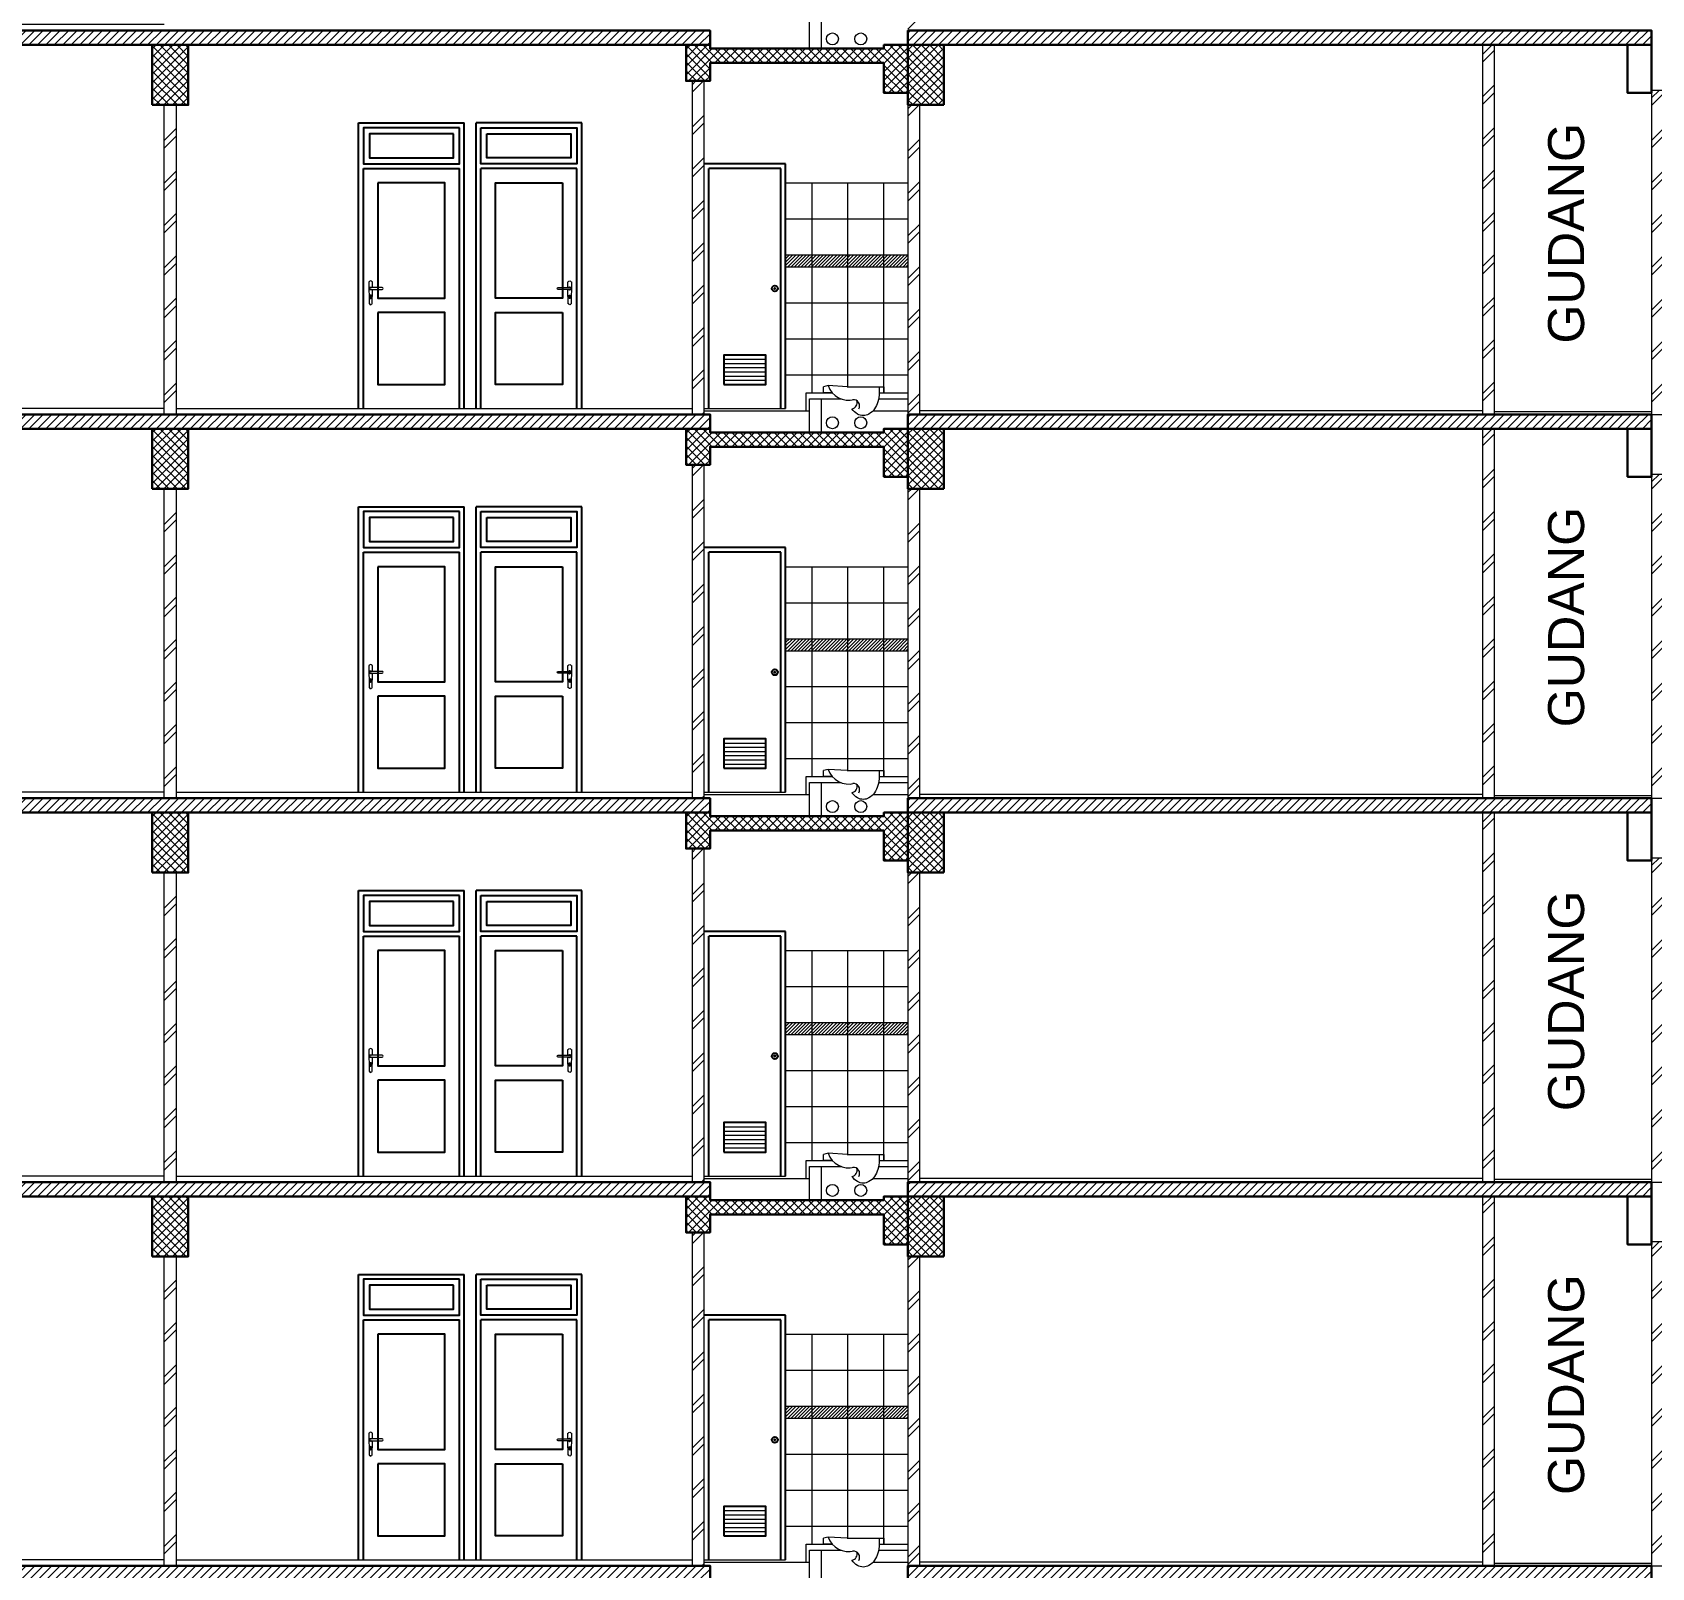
# Model space of a CAD drawing. Header units: millimetres. Extents: x -16 to 103, y -17 to 67.
# Drawn here: x 48.45 to 61.95, y 23.16 to 35.96 of the extents above; entities that cross this region are included whole.
import ezdxf

# ---------------------------------------------------------------- set-up
doc = ezdxf.new("R2010")
doc.units = ezdxf.units.MM
for name, color, linetype, lineweight in [('ars', 11, 'Continuous', 0), ('BLK', 1, 'Continuous', 30), ('lan', 7, 'Continuous', 15), ('NOT', 7, 'Continuous', 20), ('SANITAIR', 15, 'Continuous', 9), ('tem', 5, 'Continuous', 20)]:
    doc.layers.add(name, color=color, linetype=linetype, lineweight=lineweight)
doc.layers.add('Kusen', color=30, linetype='Continuous')
doc.styles.get("Standard").update_dxf_attribs({"font": 'arial.ttf'})
pattern_1 = [(45, (0, 16), (-0.03535534, 0.03535534), [])]
pattern_2 = [(45, (0, 19.2), (-0.03535534, 0.03535534), []), (135, (0, 19.2), (-0.03535534, -0.03535534), [])]
pattern_3 = [(45, (0, 19.2), (-0.03535534, 0.03535534), [])]
pattern_4 = [(45, (0, 22.4), (-0.03535534, 0.03535534), []), (135, (0, 22.4), (-0.03535534, -0.03535534), [])]
pattern_5 = [(45, (0, 22.4), (-0.03535534, 0.03535534), [])]
pattern_6 = [(45, (0, 25.6), (-0.03535534, 0.03535534), []), (135, (0, 25.6), (-0.03535534, -0.03535534), [])]
pattern_7 = [(45, (0, 25.6), (-0.03535534, 0.03535534), [])]
pattern_8 = [(45, (0, 28.8), (-0.03535534, 0.03535534), []), (135, (0, 28.8), (-0.03535534, -0.03535534), [])]

# ---------------------------------------------------------------- blocks, each defined once
blk = doc.blocks.new('GAGANG PINTU')
at = {"ltscale": 0.2}
for points in [[(1350.01, 1379.82, -1), (1350.01, 1379.836), (1350.106, 1379.836, -1), (1350.106, 1379.82), (1350.01, 1379.82)], [(1350.091, 1379.836), (1350.09, 1379.884), (1350.094, 1379.884, -0.666667), (1350.118, 1379.884), (1350.122, 1379.884), (1350.118, 1379.7), (1350.114, 1379.7, -1), (1350.098, 1379.7), (1350.094, 1379.7), (1350.091, 1379.82)]]:
    blk.add_lwpolyline(points, format="xyb", dxfattribs=at)
at = {"lineweight": 0, "ltscale": 0.2}
blk.add_lwpolyline([(1350.102, 1379.758, -3.732051), (1350.11, 1379.758), (1350.11, 1379.748, -1), (1350.102, 1379.748), (1350.102, 1379.758)], format="xyb", dxfattribs=at)
blk.add_lwpolyline([(1350.105, 1379.768), (1350.107, 1379.768), (1350.107, 1379.76), (1350.105, 1379.76)], close=True, dxfattribs=at)
blk.add_circle((1350.106, 1379.764), 0.0072, dxfattribs=at)
blk.add_arc((1350.106, 1379.828), 0.012, 221.8103, 138.1897, dxfattribs=at)
blk = doc.blocks.new('Sswc2')
for p, q in [((-0.465, 0.01), (-0.505, 0)), ((-0.505, -0.05), (-0.505, 0)), ((-0.306, 0), (-0.465, 0.01)), ((-0.306, 0), (0, 0)), ((-0.04, 0), (-0.04, -0.05)), ((0, 0), (0, -0.05)), ((-0.433, -0.05), (-0.505, -0.05)), ((-0.04, -0.05), (0, -0.05))]:
    blk.add_line(p, q)
blk.add_lwpolyline([(-0.04, -0.05, -0.070615), (-0.051, -0.125, -0.082272), (-0.079, -0.184, -0.106848), (-0.125, -0.227, -0.134472), (-0.173, -0.24, -0.134472), (-0.221, -0.227, -0.106848), (-0.267, -0.184, -0.006572)], format="xyb")
for centre, radius, start, end in [((-0.294, 0.069), 0.181, 199.1507, 284.8781), ((-0.277, -0.131), 0.0539, 281.0512, 16.0423), ((-0.254, -0.159), 0.0509, 329.5758, 97.5426)]:
    blk.add_arc(centre, radius, start, end)
blk = doc.blocks.new('typikal-1')
at = {"layer": 'ars', "linetype": 'ByBlock'}
h = blk.add_hatch(dxfattribs=at)
h.set_pattern_fill('_USER', color=256, scale=0.02, angle=45, pattern_type=0)
h.set_pattern_definition([(45, (-15.215, -6.97), (-0.014142136, 0.014142136), [])])
h.paths.add_polyline_path([(6.15, 1.23), (6.15, 1.33), (5.13, 1.33), (5.13, 1.23)])
h = blk.add_hatch(dxfattribs=at)
h.set_pattern_fill('_USER', color=256, scale=0.02, angle=45, pattern_type=0)
h.set_pattern_definition([(45, (-14.095, -6.97), (-0.014142136, 0.014142136), [])])
h.paths.add_polyline_path([(7.27, 1.23), (7.27, 1.33), (6.25, 1.33), (6.25, 1.23)])
at = {"layer": 'ars'}
for p, q in [((5.13, 1.93), (6.15, 1.93)), ((5.35, 0.18), (5.35, 1.93)), ((5.65, 0.23), (5.65, 1.93)), ((5.95, 0.18), (5.95, 1.93)), ((6.25, 0.18), (6.25, 1.93)), ((6.25, 1.93), (7.27, 1.93)), ((6.45, 0.18), (6.45, 1.93)), ((6.75, 0.23), (6.75, 1.93)), ((7.05, 0.18), (7.05, 1.93)), ((5.13, 1.63), (6.15, 1.63)), ((6.25, 1.63), (7.27, 1.63)), ((5.13, 1.33), (6.15, 1.33)), ((5.13, 1.23), (6.15, 1.23)), ((6.25, 1.33), (7.27, 1.33)), ((6.25, 1.23), (7.27, 1.23)), ((5.13, 0.93), (6.15, 0.93)), ((6.25, 0.93), (7.27, 0.93)), ((5.13, 0.63), (6.15, 0.63)), ((6.25, 0.63), (7.27, 0.63)), ((4.615, 0.46), (4.965, 0.46)), ((4.615, 0.425), (4.965, 0.425)), ((7.785, 0.46), (7.435, 0.46)), ((7.785, 0.425), (7.435, 0.425)), ((4.615, 0.39), (4.965, 0.39)), ((4.615, 0.355), (4.965, 0.355)), ((4.615, 0.32), (4.965, 0.32)), ((4.615, 0.285), (4.965, 0.285)), ((5.13, 0.33), (6.15, 0.33)), ((6.25, 0.33), (7.27, 0.33)), ((7.785, 0.39), (7.435, 0.39)), ((7.785, 0.355), (7.435, 0.355)), ((7.785, 0.32), (7.435, 0.32)), ((7.785, 0.285), (7.435, 0.285))]:
    blk.add_line(p, q, dxfattribs=at)
at = {"layer": 'BLK'}
for p, q in [((6.05, 3.08), (6.35, 3.08)), ((6.35, 2.58), (6.05, 2.58))]:
    blk.add_line(p, q, dxfattribs=at)
for points in [[(6.05, 3.08), (6.05, 3.05), (4.5, 3.05), (4.5, 3.08), (4.3, 3.08), (4.3, 2.78), (4.5, 2.78), (4.5, 2.93), (6.05, 2.93), (6.05, 2.58)], [(6.35, 3.08), (6.35, 3.05), (7.9, 3.05), (7.9, 3.08), (8.1, 3.08), (8.1, 2.78), (7.9, 2.78), (7.9, 2.93), (6.35, 2.93), (6.35, 2.58)]]:
    blk.add_lwpolyline(points, dxfattribs=at)
at = {"layer": 'Kusen'}
for p, q in [((1.57, 0.05), (1.57, 2.43)), ((1.57, 2.43), (2.45, 2.43)), ((2.45, 0.05), (2.45, 2.43)), ((3.43, 2.43), (2.55, 2.43)), ((2.55, 0.05), (2.55, 2.43)), ((3.43, 0.05), (3.43, 2.43)), ((8.97, 0.05), (8.97, 2.43)), ((8.97, 2.43), (9.85, 2.43)), ((9.85, 0.05), (9.85, 2.43)), ((10.83, 2.43), (9.95, 2.43)), ((9.95, 0.05), (9.95, 2.43)), ((10.83, 0.05), (10.83, 2.43)), ((1.61, 0.05), (1.61, 2.05)), ((1.61, 2.05), (2.41, 2.05)), ((2.41, 0.05), (2.41, 2.05)), ((2.59, 0.05), (2.59, 2.05)), ((3.39, 2.05), (2.59, 2.05)), ((3.39, 0.05), (3.39, 2.05)), ((5.13, 2.09), (4.45, 2.09)), ((4.49, 0.05), (4.49, 2.05)), ((5.09, 2.05), (4.49, 2.05)), ((5.09, 0.05), (5.09, 2.05)), ((5.13, 0.05), (5.13, 2.09)), ((7.27, 0.05), (7.27, 2.09)), ((7.27, 2.09), (7.95, 2.09)), ((7.31, 0.05), (7.31, 2.05)), ((7.31, 2.05), (7.91, 2.05)), ((7.91, 0.05), (7.91, 2.05)), ((9.01, 0.05), (9.01, 2.05)), ((9.01, 2.05), (9.81, 2.05)), ((9.81, 0.05), (9.81, 2.05)), ((9.99, 0.05), (9.99, 2.05)), ((10.79, 2.05), (9.99, 2.05)), ((10.79, 0.05), (10.79, 2.05))]:
    blk.add_line(p, q, dxfattribs=at)
for points in [[(2.41, 2.39), (1.61, 2.39), (1.61, 2.09), (2.41, 2.09)], [(2.36, 2.34), (1.66, 2.34), (1.66, 2.14), (2.36, 2.14)], [(2.59, 2.39), (3.39, 2.39), (3.39, 2.09), (2.59, 2.09)], [(2.64, 2.34), (3.34, 2.34), (3.34, 2.14), (2.64, 2.14)], [(9.81, 2.39), (9.01, 2.39), (9.01, 2.09), (9.81, 2.09)], [(9.76, 2.34), (9.06, 2.34), (9.06, 2.14), (9.76, 2.14)], [(9.99, 2.39), (10.79, 2.39), (10.79, 2.09), (9.99, 2.09)], [(10.04, 2.34), (10.74, 2.34), (10.74, 2.14), (10.04, 2.14)], [(1.73, 1.93), (1.73, 0.97), (2.29, 0.97), (2.29, 1.93)], [(3.27, 1.93), (3.27, 0.97), (2.71, 0.97), (2.71, 1.93)], [(9.13, 1.93), (9.13, 0.97), (9.69, 0.97), (9.69, 1.93)], [(10.67, 1.93), (10.67, 0.97), (10.11, 0.97), (10.11, 1.93)], [(1.73, 0.85), (1.73, 0.25), (2.29, 0.25), (2.29, 0.85)], [(3.27, 0.85), (3.27, 0.25), (2.71, 0.25), (2.71, 0.85)], [(9.13, 0.85), (9.13, 0.25), (9.69, 0.25), (9.69, 0.85)], [(10.67, 0.85), (10.67, 0.25), (10.11, 0.25), (10.11, 0.85)], [(4.615, 0.25), (4.965, 0.25), (4.965, 0.495), (4.615, 0.495)], [(7.785, 0.25), (7.435, 0.25), (7.435, 0.495), (7.785, 0.495)]]:
    blk.add_lwpolyline(points, close=True, dxfattribs=at)
for centre, radius in [((5.04, 1.05), 0.025), ((5.04, 1.05), 0.005), ((7.36, 1.05), 0.025), ((7.36, 1.05), 0.005)]:
    blk.add_circle(centre, radius, dxfattribs=at)
at = {"layer": 'lan'}
for p, q in [((5.3, 0.03), (5.3, 0.18)), ((5.3, 0.18), (5.52, 0.18)), ((5.91, 0.18), (6.15, 0.18)), ((6.15, 0.18), (5.95, 0.18)), ((6.49, 0.18), (6.25, 0.18)), ((6.25, 0.18), (6.45, 0.18)), ((7.1, 0.18), (6.88, 0.18)), ((7.1, 0.03), (7.1, 0.18)), ((0.05, 0.05), (4.35, 0.05)), ((4.45, 0.05), (5.13, 0.05)), ((4.45, 0.03), (5.33, 0.03)), ((5.43, 0.13), (5.592, 0.13)), ((5.858, 0.03), (6.15, 0.03)), ((5.905, 0.13), (6.15, 0.13)), ((6.15, 0.13), (5.95, 0.13)), ((6.15, 0.03), (5.95, 0.03)), ((6.495, 0.13), (6.25, 0.13)), ((6.25, 0.13), (6.45, 0.13)), ((6.542, 0.03), (6.25, 0.03)), ((6.25, 0.03), (6.45, 0.03)), ((6.97, 0.13), (6.808, 0.13)), ((7.95, 0.03), (7.07, 0.03)), ((7.95, 0.05), (7.27, 0.05)), ((12.35, 0.05), (8.05, 0.05))]:
    blk.add_line(p, q, dxfattribs=at)
for centre in [(5.52, -0.07), (5.756, -0.07), (6.644, -0.07), (6.88, -0.07)]:
    blk.add_circle(centre, 0.05, dxfattribs=at)
at = {"layer": 'tem'}
for p, q in [((4.35, 2.78), (4.35, 0)), ((4.45, 0), (4.45, 2.78)), ((7.95, 0), (7.95, 2.78)), ((8.05, 2.78), (8.05, 0)), ((6.15, 2.58), (6.15, -0.12)), ((6.25, -0.12), (6.25, 2.58)), ((5.33, -0.15), (5.33, 0.13)), ((5.33, 0.13), (5.43, 0.13)), ((5.43, -0.15), (5.43, 0.13)), ((6.97, -0.15), (6.97, 0.13)), ((7.07, 0.13), (6.97, 0.13)), ((7.07, -0.15), (7.07, 0.13))]:
    blk.add_line(p, q, dxfattribs=at)
at = {"layer": 'ars', "extrusion": (0, 0, -1), "zscale": -1, "rotation": 359.9999927123874}
for p in [(-1351.776, -1378.778), (-1359.176, -1378.778)]:
    blk.add_blockref('GAGANG PINTU', p, dxfattribs=at)
at = {"layer": 'ars', "extrusion": (0, 0, -1), "xscale": -1, "zscale": -1, "rotation": 7.287612593387394e-06}
for p in [(1346.776, -1378.778), (1339.376, -1378.778)]:
    blk.add_blockref('GAGANG PINTU', p, dxfattribs=at)
at = {"layer": 'SANITAIR'}
blk.add_blockref('Sswc2', (5.95, 0.23), dxfattribs=at)
at = {"layer": 'SANITAIR', "xscale": -1}
blk.add_blockref('Sswc2', (6.45, 0.23), dxfattribs=at)

msp = doc.modelspace()

# ---------------------------------------------------------------- hatches: boundary and pattern name
at = {"layer": 'ars'}
h = msp.add_hatch(dxfattribs=at)
h.set_pattern_fill('TEMBOK', color=256, scale=0.25)
h.set_pattern_definition([(45, (6.2, 34.935), (-0.1767767, 0.1767767), []), (45, (6.2625, 34.935), (-0.1767767, 0.1767767), [])])
h.paths.add_polyline_path([(55.75, 38.555), (55.85, 38.555), (55.85, 35.855), (55.75, 35.855)])
h = msp.add_hatch(dxfattribs=at)
h.set_pattern_fill('_USER', color=256, scale=0.05, angle=45, pattern_type=0)
h.set_pattern_definition([(45, (0, 28.8), (-0.03535534, 0.03535534), [])])
h.paths.add_polyline_path([(45.1, 35.855), (54.1, 35.855), (54.1, 35.975), (45.1, 35.975)])
h = msp.add_hatch(dxfattribs=at)
h.set_pattern_fill('_USER', color=256, scale=0.05, angle=45, pattern_type=0)
h.set_pattern_definition(pattern_7)
h.paths.add_polyline_path([(55.75, 35.855), (61.95, 35.855), (61.95, 35.975), (55.75, 35.975)])
h = msp.add_hatch(dxfattribs=at)
h.set_pattern_fill('_USER', color=256, scale=0.05, angle=45, double=1, pattern_type=0)
h.set_pattern_definition(pattern_8)
h.paths.add_polyline_path([(49.45, 35.355), (49.75, 35.355), (49.75, 35.855), (49.45, 35.855)])
h = msp.add_hatch(dxfattribs=at)
h.set_pattern_fill('_USER', color=256, scale=0.05, angle=45, double=1, pattern_type=0)
h.set_pattern_definition(pattern_8)
h.paths.add_polyline_path([(55.75, 35.855), (55.55, 35.855), (55.55, 35.825), (54.1, 35.825), (54.1, 35.855), (53.9, 35.855), (53.9, 35.555), (54.1, 35.555), (54.1, 35.705), (55.55, 35.705), (55.55, 35.455), (55.75, 35.455)])
h = msp.add_hatch(dxfattribs=at)
h.set_pattern_fill('_USER', color=256, scale=0.05, angle=45, double=1, pattern_type=0)
h.set_pattern_definition(pattern_6)
h.paths.add_polyline_path([(55.75, 35.355), (56.05, 35.355), (56.05, 35.855), (55.75, 35.855)])
h = msp.add_hatch(dxfattribs=at)
h.set_pattern_fill('TEMBOK', color=256, scale=0.25)
h.set_pattern_definition([(45, (13.81, 31.825), (-0.1767767, 0.1767767), []), (45, (13.8725, 31.825), (-0.1767767, 0.1767767), [])])
h.paths.add_polyline_path([(60.54, 35.855), (60.64, 35.855), (60.64, 32.775), (60.54, 32.775)])
h = msp.add_hatch(dxfattribs=at)
h.set_pattern_fill('TEMBOK', color=256, scale=0.25)
h.set_pattern_definition([(45, (4.4, 31.935), (-0.1767767, 0.1767767), []), (45, (4.4625, 31.935), (-0.1767767, 0.1767767), [])])
h.paths.add_polyline_path([(53.95, 35.555), (54.05, 35.555), (54.05, 32.775), (53.95, 32.775)])
h = msp.add_hatch(dxfattribs=at)
h.set_pattern_fill('TEMBOK', color=256, scale=0.25)
h.set_pattern_definition([(45, (12.4, 31.825), (-0.1767767, 0.1767767), []), (45, (12.4625, 31.825), (-0.1767767, 0.1767767), [])])
h.paths.add_polyline_path([(61.95, 35.475), (62.05, 35.475), (62.05, 32.775), (61.95, 32.775)])
h = msp.add_hatch(dxfattribs=at)
h.set_pattern_fill('TEMBOK', color=256, scale=0.25)
h.set_pattern_definition([(45, (37.2, 31.9), (-0.1767767, 0.1767767), []), (45, (37.2625, 31.9), (-0.1767767, 0.1767767), [])])
h.paths.add_polyline_path([(49.65, 35.355), (49.55, 35.355), (49.55, 32.775), (49.65, 32.775)])
h = msp.add_hatch(dxfattribs=at)
h.set_pattern_fill('TEMBOK', color=256, scale=0.25)
h.set_pattern_definition([(45, (6.2, 31.735), (-0.1767767, 0.1767767), []), (45, (6.2625, 31.735), (-0.1767767, 0.1767767), [])])
h.paths.add_polyline_path([(55.75, 35.355), (55.85, 35.355), (55.85, 32.655), (55.75, 32.655)])
at = {"layer": 'ars', "linetype": 'ByBlock'}
h = msp.add_hatch(dxfattribs=at)
h.set_pattern_fill('_USER', color=256, scale=0.02, angle=45, pattern_type=0)
h.set_pattern_definition([(45, (34.385, 25.805), (-0.014142136, 0.014142136), [])])
h.paths.add_polyline_path([(55.75, 34.005), (55.75, 34.105), (54.73, 34.105), (54.73, 34.005)])
at = {"layer": 'ars'}
h = msp.add_hatch(dxfattribs=at)
h.set_pattern_fill('_USER', color=256, scale=0.05, angle=45, pattern_type=0)
h.set_pattern_definition(pattern_7)
h.paths.add_polyline_path([(45.1, 32.655), (54.1, 32.655), (54.1, 32.775), (45.1, 32.775)])
h = msp.add_hatch(dxfattribs=at)
h.set_pattern_fill('_USER', color=256, scale=0.05, angle=45, pattern_type=0)
h.set_pattern_definition(pattern_5)
h.paths.add_polyline_path([(55.75, 32.655), (61.95, 32.655), (61.95, 32.775), (55.75, 32.775)])
h = msp.add_hatch(dxfattribs=at)
h.set_pattern_fill('_USER', color=256, scale=0.05, angle=45, double=1, pattern_type=0)
h.set_pattern_definition(pattern_6)
h.paths.add_polyline_path([(49.45, 32.155), (49.75, 32.155), (49.75, 32.655), (49.45, 32.655)])
h = msp.add_hatch(dxfattribs=at)
h.set_pattern_fill('_USER', color=256, scale=0.05, angle=45, double=1, pattern_type=0)
h.set_pattern_definition(pattern_6)
h.paths.add_polyline_path([(55.75, 32.655), (55.55, 32.655), (55.55, 32.625), (54.1, 32.625), (54.1, 32.655), (53.9, 32.655), (53.9, 32.355), (54.1, 32.355), (54.1, 32.505), (55.55, 32.505), (55.55, 32.255), (55.75, 32.255)])
h = msp.add_hatch(dxfattribs=at)
h.set_pattern_fill('_USER', color=256, scale=0.05, angle=45, double=1, pattern_type=0)
h.set_pattern_definition(pattern_4)
h.paths.add_polyline_path([(55.75, 32.155), (56.05, 32.155), (56.05, 32.655), (55.75, 32.655)])
h = msp.add_hatch(dxfattribs=at)
h.set_pattern_fill('TEMBOK', color=256, scale=0.25)
h.set_pattern_definition([(45, (13.81, 28.625), (-0.1767767, 0.1767767), []), (45, (13.8725, 28.625), (-0.1767767, 0.1767767), [])])
h.paths.add_polyline_path([(60.54, 32.655), (60.64, 32.655), (60.64, 29.575), (60.54, 29.575)])
h = msp.add_hatch(dxfattribs=at)
h.set_pattern_fill('TEMBOK', color=256, scale=0.25)
h.set_pattern_definition([(45, (4.4, 28.735), (-0.1767767, 0.1767767), []), (45, (4.4625, 28.735), (-0.1767767, 0.1767767), [])])
h.paths.add_polyline_path([(53.95, 32.355), (54.05, 32.355), (54.05, 29.575), (53.95, 29.575)])
h = msp.add_hatch(dxfattribs=at)
h.set_pattern_fill('TEMBOK', color=256, scale=0.25)
h.set_pattern_definition([(45, (12.4, 28.625), (-0.1767767, 0.1767767), []), (45, (12.4625, 28.625), (-0.1767767, 0.1767767), [])])
h.paths.add_polyline_path([(61.95, 32.275), (62.05, 32.275), (62.05, 29.575), (61.95, 29.575)])
h = msp.add_hatch(dxfattribs=at)
h.set_pattern_fill('TEMBOK', color=256, scale=0.25)
h.set_pattern_definition([(45, (37.2, 28.7), (-0.1767767, 0.1767767), []), (45, (37.2625, 28.7), (-0.1767767, 0.1767767), [])])
h.paths.add_polyline_path([(49.65, 32.155), (49.55, 32.155), (49.55, 29.575), (49.65, 29.575)])
h = msp.add_hatch(dxfattribs=at)
h.set_pattern_fill('TEMBOK', color=256, scale=0.25)
h.set_pattern_definition([(45, (6.2, 28.535), (-0.1767767, 0.1767767), []), (45, (6.2625, 28.535), (-0.1767767, 0.1767767), [])])
h.paths.add_polyline_path([(55.75, 32.155), (55.85, 32.155), (55.85, 29.455), (55.75, 29.455)])
at = {"layer": 'ars', "linetype": 'ByBlock'}
h = msp.add_hatch(dxfattribs=at)
h.set_pattern_fill('_USER', color=256, scale=0.02, angle=45, pattern_type=0)
h.set_pattern_definition([(45, (34.385, 22.605), (-0.014142136, 0.014142136), [])])
h.paths.add_polyline_path([(55.75, 30.805), (55.75, 30.905), (54.73, 30.905), (54.73, 30.805)])
at = {"layer": 'ars'}
h = msp.add_hatch(dxfattribs=at)
h.set_pattern_fill('_USER', color=256, scale=0.05, angle=45, pattern_type=0)
h.set_pattern_definition(pattern_5)
h.paths.add_polyline_path([(45.1, 29.455), (54.1, 29.455), (54.1, 29.575), (45.1, 29.575)])
h = msp.add_hatch(dxfattribs=at)
h.set_pattern_fill('_USER', color=256, scale=0.05, angle=45, pattern_type=0)
h.set_pattern_definition(pattern_3)
h.paths.add_polyline_path([(55.75, 29.455), (61.95, 29.455), (61.95, 29.575), (55.75, 29.575)])
h = msp.add_hatch(dxfattribs=at)
h.set_pattern_fill('_USER', color=256, scale=0.05, angle=45, double=1, pattern_type=0)
h.set_pattern_definition(pattern_4)
h.paths.add_polyline_path([(49.45, 28.955), (49.75, 28.955), (49.75, 29.455), (49.45, 29.455)])
h = msp.add_hatch(dxfattribs=at)
h.set_pattern_fill('_USER', color=256, scale=0.05, angle=45, double=1, pattern_type=0)
h.set_pattern_definition(pattern_4)
h.paths.add_polyline_path([(55.75, 29.455), (55.55, 29.455), (55.55, 29.425), (54.1, 29.425), (54.1, 29.455), (53.9, 29.455), (53.9, 29.155), (54.1, 29.155), (54.1, 29.305), (55.55, 29.305), (55.55, 29.055), (55.75, 29.055)])
h = msp.add_hatch(dxfattribs=at)
h.set_pattern_fill('_USER', color=256, scale=0.05, angle=45, double=1, pattern_type=0)
h.set_pattern_definition(pattern_2)
h.paths.add_polyline_path([(55.75, 28.955), (56.05, 28.955), (56.05, 29.455), (55.75, 29.455)])
h = msp.add_hatch(dxfattribs=at)
h.set_pattern_fill('TEMBOK', color=256, scale=0.25)
h.set_pattern_definition([(45, (13.81, 25.425), (-0.1767767, 0.1767767), []), (45, (13.8725, 25.425), (-0.1767767, 0.1767767), [])])
h.paths.add_polyline_path([(60.54, 29.455), (60.64, 29.455), (60.64, 26.375), (60.54, 26.375)])
h = msp.add_hatch(dxfattribs=at)
h.set_pattern_fill('TEMBOK', color=256, scale=0.25)
h.set_pattern_definition([(45, (4.4, 25.535), (-0.1767767, 0.1767767), []), (45, (4.4625, 25.535), (-0.1767767, 0.1767767), [])])
h.paths.add_polyline_path([(53.95, 29.155), (54.05, 29.155), (54.05, 26.375), (53.95, 26.375)])
h = msp.add_hatch(dxfattribs=at)
h.set_pattern_fill('TEMBOK', color=256, scale=0.25)
h.set_pattern_definition([(45, (12.4, 25.425), (-0.1767767, 0.1767767), []), (45, (12.4625, 25.425), (-0.1767767, 0.1767767), [])])
h.paths.add_polyline_path([(61.95, 29.075), (62.05, 29.075), (62.05, 26.375), (61.95, 26.375)])
h = msp.add_hatch(dxfattribs=at)
h.set_pattern_fill('TEMBOK', color=256, scale=0.25)
h.set_pattern_definition([(45, (37.2, 25.5), (-0.1767767, 0.1767767), []), (45, (37.2625, 25.5), (-0.1767767, 0.1767767), [])])
h.paths.add_polyline_path([(49.65, 28.955), (49.55, 28.955), (49.55, 26.375), (49.65, 26.375)])
h = msp.add_hatch(dxfattribs=at)
h.set_pattern_fill('TEMBOK', color=256, scale=0.25)
h.set_pattern_definition([(45, (6.2, 25.335), (-0.1767767, 0.1767767), []), (45, (6.2625, 25.335), (-0.1767767, 0.1767767), [])])
h.paths.add_polyline_path([(55.75, 28.955), (55.85, 28.955), (55.85, 26.255), (55.75, 26.255)])
at = {"layer": 'ars', "linetype": 'ByBlock'}
h = msp.add_hatch(dxfattribs=at)
h.set_pattern_fill('_USER', color=256, scale=0.02, angle=45, pattern_type=0)
h.set_pattern_definition([(45, (34.385, 19.405), (-0.014142136, 0.014142136), [])])
h.paths.add_polyline_path([(55.75, 27.605), (55.75, 27.705), (54.73, 27.705), (54.73, 27.605)])
at = {"layer": 'ars'}
h = msp.add_hatch(dxfattribs=at)
h.set_pattern_fill('_USER', color=256, scale=0.05, angle=45, pattern_type=0)
h.set_pattern_definition(pattern_3)
h.paths.add_polyline_path([(45.1, 26.255), (54.1, 26.255), (54.1, 26.375), (45.1, 26.375)])
h = msp.add_hatch(dxfattribs=at)
h.set_pattern_fill('_USER', color=256, scale=0.05, angle=45, pattern_type=0)
h.set_pattern_definition(pattern_1)
h.paths.add_polyline_path([(55.75, 26.255), (61.95, 26.255), (61.95, 26.375), (55.75, 26.375)])
h = msp.add_hatch(dxfattribs=at)
h.set_pattern_fill('_USER', color=256, scale=0.05, angle=45, double=1, pattern_type=0)
h.set_pattern_definition(pattern_2)
h.paths.add_polyline_path([(49.45, 25.755), (49.75, 25.755), (49.75, 26.255), (49.45, 26.255)])
h = msp.add_hatch(dxfattribs=at)
h.set_pattern_fill('_USER', color=256, scale=0.05, angle=45, double=1, pattern_type=0)
h.set_pattern_definition(pattern_2)
h.paths.add_polyline_path([(55.75, 26.255), (55.55, 26.255), (55.55, 26.225), (54.1, 26.225), (54.1, 26.255), (53.9, 26.255), (53.9, 25.955), (54.1, 25.955), (54.1, 26.105), (55.55, 26.105), (55.55, 25.855), (55.75, 25.855)])
h = msp.add_hatch(dxfattribs=at)
h.set_pattern_fill('_USER', color=256, scale=0.05, angle=45, double=1, pattern_type=0)
h.set_pattern_definition([(45, (0, 16), (-0.03535534, 0.03535534), []), (135, (0, 16), (-0.03535534, -0.03535534), [])])
h.paths.add_polyline_path([(55.75, 25.755), (56.05, 25.755), (56.05, 26.255), (55.75, 26.255)])
h = msp.add_hatch(dxfattribs=at)
h.set_pattern_fill('TEMBOK', color=256, scale=0.25)
h.set_pattern_definition([(45, (13.81, 22.225), (-0.1767767, 0.1767767), []), (45, (13.8725, 22.225), (-0.1767767, 0.1767767), [])])
h.paths.add_polyline_path([(60.54, 26.255), (60.64, 26.255), (60.64, 23.175), (60.54, 23.175)])
h = msp.add_hatch(dxfattribs=at)
h.set_pattern_fill('TEMBOK', color=256, scale=0.25)
h.set_pattern_definition([(45, (4.4, 22.335), (-0.1767767, 0.1767767), []), (45, (4.4625, 22.335), (-0.1767767, 0.1767767), [])])
h.paths.add_polyline_path([(53.95, 25.955), (54.05, 25.955), (54.05, 23.175), (53.95, 23.175)])
h = msp.add_hatch(dxfattribs=at)
h.set_pattern_fill('TEMBOK', color=256, scale=0.25)
h.set_pattern_definition([(45, (12.4, 22.225), (-0.1767767, 0.1767767), []), (45, (12.4625, 22.225), (-0.1767767, 0.1767767), [])])
h.paths.add_polyline_path([(61.95, 25.875), (62.05, 25.875), (62.05, 23.175), (61.95, 23.175)])
h = msp.add_hatch(dxfattribs=at)
h.set_pattern_fill('TEMBOK', color=256, scale=0.25)
h.set_pattern_definition([(45, (37.2, 22.3), (-0.1767767, 0.1767767), []), (45, (37.2625, 22.3), (-0.1767767, 0.1767767), [])])
h.paths.add_polyline_path([(49.65, 25.755), (49.55, 25.755), (49.55, 23.175), (49.65, 23.175)])
h = msp.add_hatch(dxfattribs=at)
h.set_pattern_fill('TEMBOK', color=256, scale=0.25)
h.set_pattern_definition([(45, (6.2, 22.135), (-0.1767767, 0.1767767), []), (45, (6.2625, 22.135), (-0.1767767, 0.1767767), [])])
h.paths.add_polyline_path([(55.75, 25.755), (55.85, 25.755), (55.85, 23.055), (55.75, 23.055)])
at = {"layer": 'ars', "linetype": 'ByBlock'}
h = msp.add_hatch(dxfattribs=at)
h.set_pattern_fill('_USER', color=256, scale=0.02, angle=45, pattern_type=0)
h.set_pattern_definition([(45, (34.385, 16.205), (-0.014142136, 0.014142136), [])])
h.paths.add_polyline_path([(55.75, 24.405), (55.75, 24.505), (54.73, 24.505), (54.73, 24.405)])
at = {"layer": 'ars'}
h = msp.add_hatch(dxfattribs=at)
h.set_pattern_fill('_USER', color=256, scale=0.05, angle=45, pattern_type=0)
h.set_pattern_definition(pattern_1)
h.paths.add_polyline_path([(45.1, 23.055), (54.1, 23.055), (54.1, 23.175), (45.1, 23.175)])
h = msp.add_hatch(dxfattribs=at)
h.set_pattern_fill('_USER', color=256, scale=0.05, angle=45, pattern_type=0)
h.set_pattern_definition([(45, (0, 12.8), (-0.03535534, 0.03535534), [])])
h.paths.add_polyline_path([(55.75, 23.055), (61.95, 23.055), (61.95, 23.175), (55.75, 23.175)])

# ---------------------------------------------------------------- linework, layer by layer
for p, q in [((54.73, 34.705), (55.75, 34.705)), ((54.95, 32.955), (54.95, 34.705)), ((55.25, 33.005), (55.25, 34.705)), ((55.55, 32.955), (55.55, 34.705)), ((54.73, 34.405), (55.75, 34.405)), ((54.73, 34.105), (55.75, 34.105)), ((54.73, 34.005), (55.75, 34.005)), ((54.73, 33.705), (55.75, 33.705)), ((54.73, 33.405), (55.75, 33.405)), ((54.215, 33.235), (54.565, 33.235)), ((54.215, 33.2), (54.565, 33.2)), ((54.215, 33.165), (54.565, 33.165)), ((54.215, 33.13), (54.565, 33.13)), ((54.215, 33.095), (54.565, 33.095)), ((54.73, 33.105), (55.75, 33.105)), ((54.215, 33.06), (54.565, 33.06)), ((54.73, 31.505), (55.75, 31.505)), ((54.95, 29.755), (54.95, 31.505)), ((55.25, 29.805), (55.25, 31.505)), ((55.55, 29.755), (55.55, 31.505)), ((54.73, 31.205), (55.75, 31.205)), ((54.73, 30.905), (55.75, 30.905)), ((54.73, 30.805), (55.75, 30.805)), ((54.73, 30.505), (55.75, 30.505)), ((54.73, 30.205), (55.75, 30.205)), ((54.215, 30.035), (54.565, 30.035)), ((54.215, 30), (54.565, 30)), ((54.215, 29.965), (54.565, 29.965)), ((54.215, 29.93), (54.565, 29.93)), ((54.215, 29.895), (54.565, 29.895)), ((54.215, 29.86), (54.565, 29.86)), ((54.73, 29.905), (55.75, 29.905)), ((54.73, 28.305), (55.75, 28.305)), ((54.95, 26.555), (54.95, 28.305)), ((55.25, 26.605), (55.25, 28.305)), ((55.55, 26.555), (55.55, 28.305)), ((54.73, 28.005), (55.75, 28.005)), ((54.73, 27.705), (55.75, 27.705)), ((54.73, 27.605), (55.75, 27.605)), ((54.73, 27.305), (55.75, 27.305)), ((54.73, 27.005), (55.75, 27.005)), ((54.215, 26.835), (54.565, 26.835)), ((54.215, 26.8), (54.565, 26.8)), ((54.215, 26.765), (54.565, 26.765)), ((54.215, 26.73), (54.565, 26.73)), ((54.215, 26.695), (54.565, 26.695)), ((54.215, 26.66), (54.565, 26.66)), ((54.73, 26.705), (55.75, 26.705)), ((54.73, 25.105), (55.75, 25.105)), ((54.95, 23.355), (54.95, 25.105)), ((55.25, 23.405), (55.25, 25.105)), ((55.55, 23.355), (55.55, 25.105)), ((54.73, 24.805), (55.75, 24.805)), ((54.73, 24.505), (55.75, 24.505)), ((54.73, 24.405), (55.75, 24.405)), ((54.73, 24.105), (55.75, 24.105)), ((54.73, 23.805), (55.75, 23.805)), ((54.215, 23.635), (54.565, 23.635)), ((54.215, 23.6), (54.565, 23.6)), ((54.215, 23.565), (54.565, 23.565)), ((54.215, 23.53), (54.565, 23.53)), ((54.215, 23.495), (54.565, 23.495)), ((54.73, 23.505), (55.75, 23.505)), ((54.215, 23.46), (54.565, 23.46))]:
    msp.add_line(p, q, dxfattribs=at)
at = {"layer": 'BLK'}
for points in [[(45.1, 35.855), (54.1, 35.855), (54.1, 35.975), (45.1, 35.975)], [(55.75, 35.855), (61.95, 35.855), (61.95, 35.975), (55.75, 35.975)], [(49.45, 35.355), (49.75, 35.355), (49.75, 35.855), (49.45, 35.855)], [(56.05, 35.355), (55.75, 35.355), (55.75, 35.855), (56.05, 35.855)], [(61.95, 35.455), (61.75, 35.455), (61.75, 35.855), (61.95, 35.855)], [(45.1, 32.655), (54.1, 32.655), (54.1, 32.775), (45.1, 32.775)], [(55.75, 32.655), (61.95, 32.655), (61.95, 32.775), (55.75, 32.775)], [(49.45, 32.155), (49.75, 32.155), (49.75, 32.655), (49.45, 32.655)], [(56.05, 32.155), (55.75, 32.155), (55.75, 32.655), (56.05, 32.655)], [(61.95, 32.255), (61.75, 32.255), (61.75, 32.655), (61.95, 32.655)], [(45.1, 29.455), (54.1, 29.455), (54.1, 29.575), (45.1, 29.575)], [(55.75, 29.455), (61.95, 29.455), (61.95, 29.575), (55.75, 29.575)], [(49.45, 28.955), (49.75, 28.955), (49.75, 29.455), (49.45, 29.455)], [(56.05, 28.955), (55.75, 28.955), (55.75, 29.455), (56.05, 29.455)], [(61.95, 29.055), (61.75, 29.055), (61.75, 29.455), (61.95, 29.455)], [(45.1, 26.255), (54.1, 26.255), (54.1, 26.375), (45.1, 26.375)], [(55.75, 26.255), (61.95, 26.255), (61.95, 26.375), (55.75, 26.375)], [(49.45, 25.755), (49.75, 25.755), (49.75, 26.255), (49.45, 26.255)], [(56.05, 25.755), (55.75, 25.755), (55.75, 26.255), (56.05, 26.255)], [(61.95, 25.855), (61.75, 25.855), (61.75, 26.255), (61.95, 26.255)], [(45.1, 23.055), (54.1, 23.055), (54.1, 23.175), (45.1, 23.175)], [(55.75, 23.055), (61.95, 23.055), (61.95, 23.175), (55.75, 23.175)]]:
    msp.add_lwpolyline(points, close=True, dxfattribs=at)
for points in [[(55.55, 35.825), (54.1, 35.825), (54.1, 35.855), (53.9, 35.855), (53.9, 35.555), (54.1, 35.555), (54.1, 35.705), (55.55, 35.705)], [(55.55, 35.825), (55.55, 35.855), (55.75, 35.855), (55.75, 35.455), (55.55, 35.455), (55.55, 35.705)], [(55.55, 32.625), (54.1, 32.625), (54.1, 32.655), (53.9, 32.655), (53.9, 32.355), (54.1, 32.355), (54.1, 32.505), (55.55, 32.505)], [(55.55, 32.625), (55.55, 32.655), (55.75, 32.655), (55.75, 32.255), (55.55, 32.255), (55.55, 32.505)], [(55.55, 29.425), (54.1, 29.425), (54.1, 29.455), (53.9, 29.455), (53.9, 29.155), (54.1, 29.155), (54.1, 29.305), (55.55, 29.305)], [(55.55, 29.425), (55.55, 29.455), (55.75, 29.455), (55.75, 29.055), (55.55, 29.055), (55.55, 29.305)], [(55.55, 26.225), (54.1, 26.225), (54.1, 26.255), (53.9, 26.255), (53.9, 25.955), (54.1, 25.955), (54.1, 26.105), (55.55, 26.105)], [(55.55, 26.225), (55.55, 26.255), (55.75, 26.255), (55.75, 25.855), (55.55, 25.855), (55.55, 26.105)]]:
    msp.add_lwpolyline(points, dxfattribs=at)
at = {"layer": 'Kusen'}
for p, q in [((51.17, 32.825), (51.17, 35.205)), ((51.17, 35.205), (52.05, 35.205)), ((52.05, 32.825), (52.05, 35.205)), ((53.03, 35.205), (52.15, 35.205)), ((52.15, 32.825), (52.15, 35.205)), ((53.03, 32.825), (53.03, 35.205)), ((54.73, 34.865), (54.05, 34.865)), ((54.73, 32.825), (54.73, 34.865)), ((51.21, 32.825), (51.21, 34.825)), ((51.21, 34.825), (52.01, 34.825)), ((52.01, 32.825), (52.01, 34.825)), ((52.19, 32.825), (52.19, 34.825)), ((52.99, 34.825), (52.19, 34.825)), ((52.99, 32.825), (52.99, 34.825)), ((54.09, 32.825), (54.09, 34.825)), ((54.69, 34.825), (54.09, 34.825)), ((54.69, 32.825), (54.69, 34.825)), ((51.17, 29.625), (51.17, 32.005)), ((51.17, 32.005), (52.05, 32.005)), ((52.05, 29.625), (52.05, 32.005)), ((53.03, 32.005), (52.15, 32.005)), ((52.15, 29.625), (52.15, 32.005)), ((53.03, 29.625), (53.03, 32.005)), ((51.21, 29.625), (51.21, 31.625)), ((51.21, 31.625), (52.01, 31.625)), ((52.01, 29.625), (52.01, 31.625)), ((52.19, 29.625), (52.19, 31.625)), ((52.99, 31.625), (52.19, 31.625)), ((52.99, 29.625), (52.99, 31.625)), ((54.73, 31.665), (54.05, 31.665)), ((54.09, 29.625), (54.09, 31.625)), ((54.69, 31.625), (54.09, 31.625)), ((54.69, 29.625), (54.69, 31.625)), ((54.73, 29.625), (54.73, 31.665)), ((51.17, 26.425), (51.17, 28.805)), ((51.17, 28.805), (52.05, 28.805)), ((52.05, 26.425), (52.05, 28.805)), ((53.03, 28.805), (52.15, 28.805)), ((52.15, 26.425), (52.15, 28.805)), ((53.03, 26.425), (53.03, 28.805)), ((51.21, 26.425), (51.21, 28.425)), ((51.21, 28.425), (52.01, 28.425)), ((52.01, 26.425), (52.01, 28.425)), ((52.19, 26.425), (52.19, 28.425)), ((52.99, 28.425), (52.19, 28.425)), ((52.99, 26.425), (52.99, 28.425)), ((54.73, 28.465), (54.05, 28.465)), ((54.09, 26.425), (54.09, 28.425)), ((54.69, 28.425), (54.09, 28.425)), ((54.69, 26.425), (54.69, 28.425)), ((54.73, 26.425), (54.73, 28.465)), ((51.17, 23.225), (51.17, 25.605)), ((51.17, 25.605), (52.05, 25.605)), ((52.05, 23.225), (52.05, 25.605)), ((53.03, 25.605), (52.15, 25.605)), ((52.15, 23.225), (52.15, 25.605)), ((53.03, 23.225), (53.03, 25.605)), ((54.73, 25.265), (54.05, 25.265)), ((54.73, 23.225), (54.73, 25.265)), ((51.21, 23.225), (51.21, 25.225)), ((51.21, 25.225), (52.01, 25.225)), ((52.01, 23.225), (52.01, 25.225)), ((52.19, 23.225), (52.19, 25.225)), ((52.99, 25.225), (52.19, 25.225)), ((52.99, 23.225), (52.99, 25.225)), ((54.09, 23.225), (54.09, 25.225)), ((54.69, 25.225), (54.09, 25.225)), ((54.69, 23.225), (54.69, 25.225))]:
    msp.add_line(p, q, dxfattribs=at)
for points in [[(52.01, 35.165), (51.21, 35.165), (51.21, 34.865), (52.01, 34.865)], [(51.96, 35.115), (51.26, 35.115), (51.26, 34.915), (51.96, 34.915)], [(52.19, 35.165), (52.99, 35.165), (52.99, 34.865), (52.19, 34.865)], [(52.24, 35.115), (52.94, 35.115), (52.94, 34.915), (52.24, 34.915)], [(51.33, 34.705), (51.33, 33.745), (51.89, 33.745), (51.89, 34.705)], [(52.87, 34.705), (52.87, 33.745), (52.31, 33.745), (52.31, 34.705)], [(51.33, 33.625), (51.33, 33.025), (51.89, 33.025), (51.89, 33.625)], [(52.87, 33.625), (52.87, 33.025), (52.31, 33.025), (52.31, 33.625)], [(54.215, 33.025), (54.565, 33.025), (54.565, 33.27), (54.215, 33.27)], [(52.01, 31.965), (51.21, 31.965), (51.21, 31.665), (52.01, 31.665)], [(51.96, 31.915), (51.26, 31.915), (51.26, 31.715), (51.96, 31.715)], [(52.19, 31.965), (52.99, 31.965), (52.99, 31.665), (52.19, 31.665)], [(52.24, 31.915), (52.94, 31.915), (52.94, 31.715), (52.24, 31.715)], [(51.33, 31.505), (51.33, 30.545), (51.89, 30.545), (51.89, 31.505)], [(52.87, 31.505), (52.87, 30.545), (52.31, 30.545), (52.31, 31.505)], [(51.33, 30.425), (51.33, 29.825), (51.89, 29.825), (51.89, 30.425)], [(52.87, 30.425), (52.87, 29.825), (52.31, 29.825), (52.31, 30.425)], [(54.215, 29.825), (54.565, 29.825), (54.565, 30.07), (54.215, 30.07)], [(52.01, 28.765), (51.21, 28.765), (51.21, 28.465), (52.01, 28.465)], [(52.19, 28.765), (52.99, 28.765), (52.99, 28.465), (52.19, 28.465)], [(51.96, 28.715), (51.26, 28.715), (51.26, 28.515), (51.96, 28.515)], [(52.24, 28.715), (52.94, 28.715), (52.94, 28.515), (52.24, 28.515)], [(51.33, 28.305), (51.33, 27.345), (51.89, 27.345), (51.89, 28.305)], [(52.87, 28.305), (52.87, 27.345), (52.31, 27.345), (52.31, 28.305)], [(51.33, 27.225), (51.33, 26.625), (51.89, 26.625), (51.89, 27.225)], [(52.87, 27.225), (52.87, 26.625), (52.31, 26.625), (52.31, 27.225)], [(54.215, 26.625), (54.565, 26.625), (54.565, 26.87), (54.215, 26.87)], [(52.01, 25.565), (51.21, 25.565), (51.21, 25.265), (52.01, 25.265)], [(51.96, 25.515), (51.26, 25.515), (51.26, 25.315), (51.96, 25.315)], [(52.19, 25.565), (52.99, 25.565), (52.99, 25.265), (52.19, 25.265)], [(52.24, 25.515), (52.94, 25.515), (52.94, 25.315), (52.24, 25.315)], [(51.33, 25.105), (51.33, 24.145), (51.89, 24.145), (51.89, 25.105)], [(52.87, 25.105), (52.87, 24.145), (52.31, 24.145), (52.31, 25.105)], [(51.33, 24.025), (51.33, 23.425), (51.89, 23.425), (51.89, 24.025)], [(52.87, 24.025), (52.87, 23.425), (52.31, 23.425), (52.31, 24.025)], [(54.215, 23.425), (54.565, 23.425), (54.565, 23.67), (54.215, 23.67)]]:
    msp.add_lwpolyline(points, close=True, dxfattribs=at)
for centre, radius in [((54.64, 33.825), 0.025), ((54.64, 33.825), 0.005), ((54.64, 30.625), 0.025), ((54.64, 30.625), 0.005), ((54.64, 27.425), 0.025), ((54.64, 27.425), 0.005), ((54.64, 24.225), 0.025), ((54.64, 24.225), 0.005)]:
    msp.add_circle(centre, radius, dxfattribs=at)
at = {"layer": 'lan'}
for p, q in [((54.9, 32.805), (54.9, 32.955)), ((54.9, 32.955), (55.1199, 32.955)), ((55.51, 32.955), (55.75, 32.955)), ((49.65, 32.825), (53.95, 32.825)), ((54.05, 32.825), (54.73, 32.825)), ((54.05, 32.805), (54.93, 32.805)), ((55.03, 32.905), (55.1918, 32.905)), ((55.4585, 32.805), (55.75, 32.805)), ((55.5053, 32.905), (55.75, 32.905)), ((60.54, 32.805), (55.85, 32.805)), ((61.95, 32.795), (60.64, 32.795)), ((54.9, 29.605), (54.9, 29.755)), ((54.9, 29.755), (55.1199, 29.755)), ((55.03, 29.705), (55.1918, 29.705)), ((55.5053, 29.705), (55.75, 29.705)), ((55.51, 29.755), (55.75, 29.755)), ((49.65, 29.625), (53.95, 29.625)), ((54.05, 29.625), (54.73, 29.625)), ((54.05, 29.605), (54.93, 29.605)), ((55.4585, 29.605), (55.75, 29.605)), ((60.54, 29.605), (55.85, 29.605)), ((61.95, 29.595), (60.64, 29.595)), ((54.9, 26.405), (54.9, 26.555)), ((54.9, 26.555), (55.1199, 26.555)), ((55.03, 26.505), (55.1918, 26.505)), ((55.5053, 26.505), (55.75, 26.505)), ((55.51, 26.555), (55.75, 26.555)), ((49.65, 26.425), (53.95, 26.425)), ((54.05, 26.425), (54.73, 26.425)), ((54.05, 26.405), (54.93, 26.405)), ((55.4585, 26.405), (55.75, 26.405)), ((60.54, 26.405), (55.85, 26.405)), ((61.95, 26.395), (60.64, 26.395)), ((54.9, 23.205), (54.9, 23.355)), ((54.9, 23.355), (55.1199, 23.355)), ((55.51, 23.355), (55.75, 23.355)), ((49.65, 23.225), (53.95, 23.225)), ((54.05, 23.225), (54.73, 23.225)), ((55.03, 23.305), (55.1918, 23.305)), ((55.5053, 23.305), (55.75, 23.305)), ((54.05, 23.205), (54.93, 23.205)), ((55.4585, 23.205), (55.75, 23.205)), ((60.54, 23.205), (55.85, 23.205)), ((61.95, 23.195), (60.64, 23.195))]:
    msp.add_line(p, q, dxfattribs=at)
for centre in [(55.12, 35.905), (55.356, 35.905), (55.12, 32.705), (55.356, 32.705), (55.12, 29.505), (55.356, 29.505), (55.12, 26.305), (55.356, 26.305)]:
    msp.add_circle(centre, 0.05, dxfattribs=at)
at = {"layer": 'tem'}
for p, q in [((54.93, 35.825), (54.93, 36.105)), ((55.03, 35.825), (55.03, 36.105)), ((53.95, 35.555), (53.95, 32.775)), ((54.05, 32.775), (54.05, 35.555)), ((54.93, 32.625), (54.93, 32.905)), ((54.93, 32.905), (55.03, 32.905)), ((55.03, 32.625), (55.03, 32.905)), ((53.95, 32.355), (53.95, 29.575)), ((54.05, 29.575), (54.05, 32.355)), ((54.93, 29.425), (54.93, 29.705)), ((54.93, 29.705), (55.03, 29.705)), ((55.03, 29.425), (55.03, 29.705)), ((53.95, 29.155), (53.95, 26.375)), ((54.05, 26.375), (54.05, 29.155)), ((54.93, 26.225), (54.93, 26.505)), ((54.93, 26.505), (55.03, 26.505)), ((55.03, 26.225), (55.03, 26.505)), ((53.95, 25.955), (53.95, 23.175)), ((54.05, 23.175), (54.05, 25.955)), ((54.93, 23.025), (54.93, 23.305)), ((54.93, 23.305), (55.03, 23.305)), ((55.03, 23.025), (55.03, 23.305))]:
    msp.add_line(p, q, dxfattribs=at)
for points in [[(60.64, 32.775), (60.64, 35.855), (60.54, 35.855), (60.54, 32.775)], [(62.05, 32.775), (62.05, 35.475), (61.95, 35.475), (61.95, 32.775)], [(55.85, 32.775), (55.85, 35.355), (55.75, 35.355), (55.75, 32.775)], [(60.64, 29.575), (60.64, 32.655), (60.54, 32.655), (60.54, 29.575)], [(62.05, 29.575), (62.05, 32.275), (61.95, 32.275), (61.95, 29.575)], [(55.85, 29.575), (55.85, 32.155), (55.75, 32.155), (55.75, 29.575)], [(60.64, 26.375), (60.64, 29.455), (60.54, 29.455), (60.54, 26.375)], [(62.05, 26.375), (62.05, 29.075), (61.95, 29.075), (61.95, 26.375)], [(55.85, 26.375), (55.85, 28.955), (55.75, 28.955), (55.75, 26.375)], [(60.64, 23.175), (60.64, 26.255), (60.54, 26.255), (60.54, 23.175)], [(62.05, 23.175), (62.05, 25.875), (61.95, 25.875), (61.95, 23.175)], [(55.85, 23.175), (55.85, 25.755), (55.75, 25.755), (55.75, 23.175)]]:
    msp.add_lwpolyline(points, close=True, dxfattribs=at)
at = {"layer": 'tem', "ltscale": 2}
for points in [[(49.55, 35.355), (49.65, 35.355), (49.65, 32.775), (49.55, 32.775)], [(49.55, 32.155), (49.65, 32.155), (49.65, 29.575), (49.55, 29.575)], [(49.55, 28.955), (49.65, 28.955), (49.65, 26.375), (49.55, 26.375)], [(49.55, 25.755), (49.65, 25.755), (49.65, 23.175), (49.55, 23.175)]]:
    msp.add_lwpolyline(points, close=True, dxfattribs=at)

# ---------------------------------------------------------------- block references
at = {"layer": 'ars', "extrusion": (0, 0, -1), "zscale": -1, "rotation": 359.9999927123874}
for p in [(-1401.3762, -1346.0033), (-1401.3762, -1349.2033), (-1401.3762, -1352.4033), (-1401.3762, -1355.6033)]:
    msp.add_blockref('GAGANG PINTU', p, dxfattribs=at)
at = {"layer": 'ars', "extrusion": (0, 0, -1), "xscale": -1, "zscale": -1, "rotation": 7.287612593387394e-06}
for p in [(1297.1762, -1346.0033), (1297.1762, -1349.2033), (1297.1762, -1352.4033), (1297.1762, -1355.6033)]:
    msp.add_blockref('GAGANG PINTU', p, dxfattribs=at)
at = {"layer": 'lan', "xscale": -1}
for p in [(49.6, 35.975), (49.6, 32.775), (49.6, 29.575), (49.6, 26.375), (49.6, 23.175)]:
    msp.add_blockref('typikal-1', p, dxfattribs=at)
at = {"layer": 'SANITAIR'}
for p in [(55.55, 33.005), (55.55, 29.805), (55.55, 26.605), (55.55, 23.405)]:
    msp.add_blockref('Sswc2', p, dxfattribs=at)

# ---------------------------------------------------------------- texts
at = {"layer": 'NOT', "char_height": 0.3, "attachment_point": 7, "rotation": 90}
for insert in [(61.3912, 32.9302), (61.3912, 29.7302), (61.3912, 26.5302), (61.3912, 23.3302)]:
    msp.add_mtext_dynamic_manual_height_columns('\\pi0.43537;GUDANG', width=2.661726, gutter_width=1, heights=[0], dxfattribs=dict(at, insert=insert))

doc.saveas('drawing.dxf')
